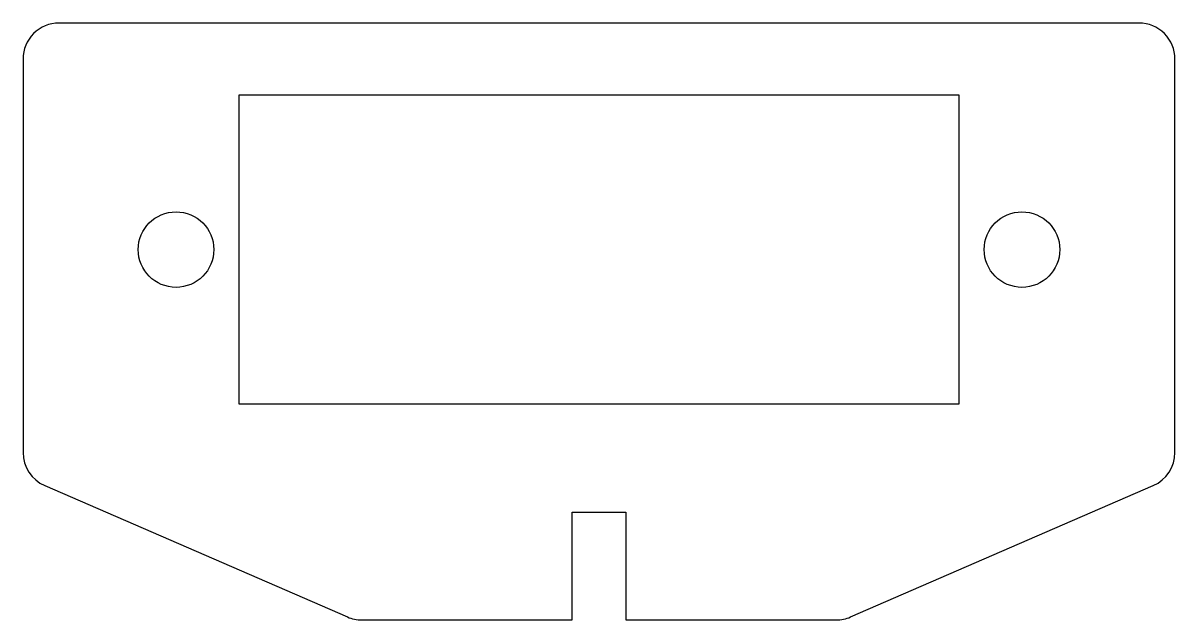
# Model space of a CAD drawing. Header units: millimetres. Extents: x -16 to 16, y -10.3 to 6.3.
import ezdxf

# ---------------------------------------------------------------- set-up
doc = ezdxf.new("R2010")
doc.units = ezdxf.units.MM
doc.layers.get('0').update_dxf_attribs({"linetype": 'CONTINUOUS'})

msp = doc.modelspace()

# ---------------------------------------------------------------- linework, layer by layer
msp.add_lwpolyline([(-15, 6.3, 0.414214), (-16, 5.3), (-16, -5.644, 0.298595), (-15.399, -6.561), (-6.991, -10.217, 0.102893), (-6.592, -10.3), (-0.75, -10.3), (-0.75, -7.3), (0.75, -7.3), (0.75, -10.3), (6.592, -10.3, 0.102893), (6.991, -10.217), (15.399, -6.561, 0.298595), (16, -5.644), (16, 5.3, 0.414214), (15, 6.3)], format="xyb", close=True)
msp.add_lwpolyline([(-10, 4.3), (10, 4.3), (10, -4.3), (-10, -4.3)], close=True)
for centre in [(-11.75, 0), (11.75, 0)]:
    msp.add_circle(centre, 1.05)

doc.saveas('drawing.dxf')
